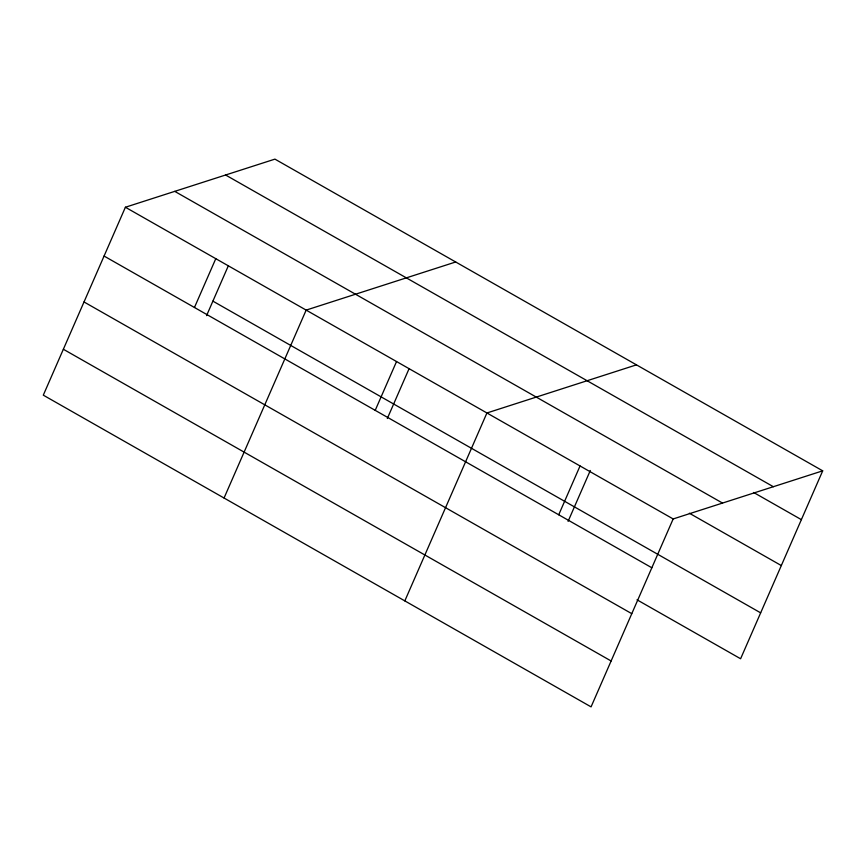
<?xml version="1.0" encoding="UTF-8"?>
<svg xmlns="http://www.w3.org/2000/svg" width="866" height="866" viewBox="0 0 866 866"><rect width="100%" height="100%" fill="white"/><g stroke="black" fill="none" stroke-linecap="round" stroke-linejoin="round"><path stroke-width="1.3" d="M822.7 470.833L274.933 159.127L125.397 207.245L43.3 395.167L591.067 706.873L673.163 518.951L822.7 470.833L740.603 658.755L637.008 599.802M194.46 307.484L215.786 258.674M206.563 315.635L228.256 265.97M224.056 498.026L306.163 310.104L455.7 261.987M375.216 410.354L396.541 361.544M387.319 418.505L409.023 368.829M404.823 600.896L486.919 412.974L636.456 364.857M558.722 514.772L580.047 465.962M568.085 521.364L590.309 470.487M225.593 175.008L773.349 486.714M753.647 492.483L801.375 519.643M174.748 191.364L722.515 503.07M689.358 513.224L781.316 565.552M125.397 207.245L673.163 518.951M212.895 301.141L760.651 612.847M104.072 256.055L651.838 567.771M84.024 301.963L631.779 613.669M63.359 349.258L611.115 660.975"/></g></svg>
